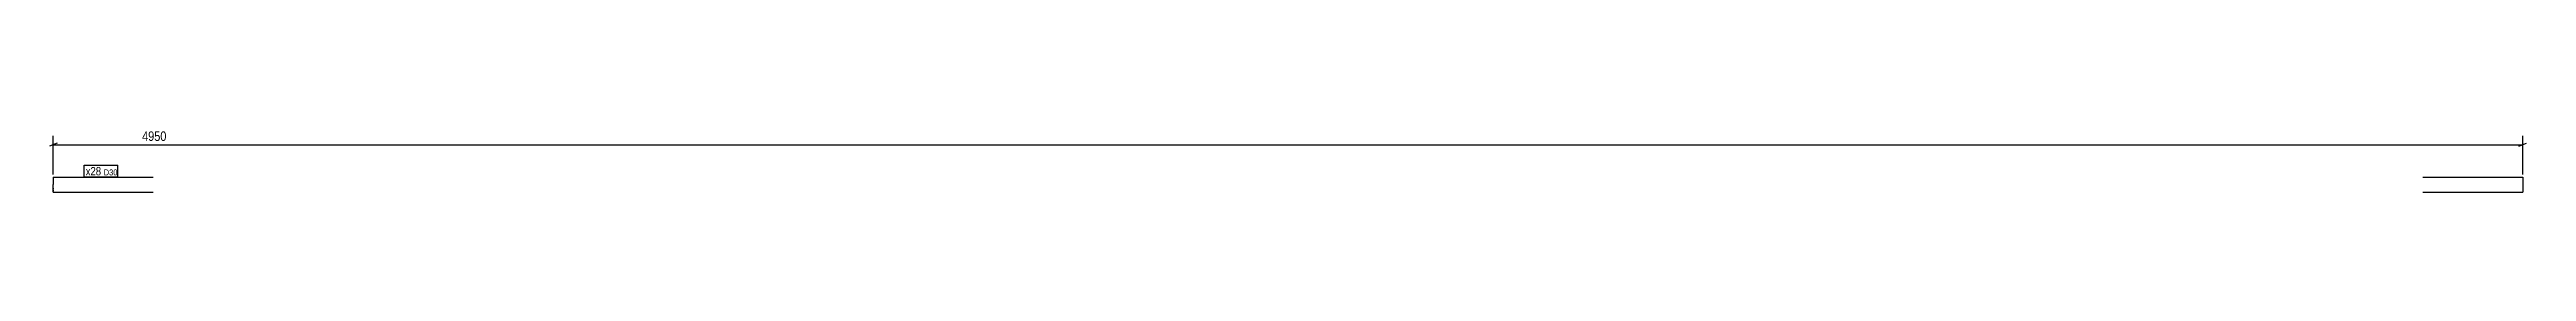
# Model space of a CAD drawing. Header units: millimetres. Extents: x 15 to 4980, y 15 to 142.
import ezdxf

# ---------------------------------------------------------------- set-up
doc = ezdxf.new("R2010")
doc.units = ezdxf.units.MM
doc.linetypes.add('DXK_LINE_DOT2', pattern=[3.9198, 1.9599, -1.9599])
for name, color, linetype in [('MÅLSÆTNING', 7, 'Continuous'), ('STÅL', 7, 'Continuous'), ('TEKST', 7, 'Continuous')]:
    doc.layers.add(name, color=color, linetype=linetype)
doc.styles.add('Arial Narrow', font='ARIALN.TTF', dxfattribs={"height": 0.2})

msp = doc.modelspace()

# ---------------------------------------------------------------- linework, layer by layer
at = {"layer": 'MÅLSÆTNING', "color": 7, "linetype": 'Continuous'}
for p, q in [((30, 113), (15, 107)), ((22.5, 50), (22.5, 127.7)), ((22.5, 110), (4972.1, 110)), ((4964.6, 107), (4979.6, 113)), ((4972.1, 50), (4972.1, 127.7))]:
    msp.add_line(p, q, dxfattribs=at)
at = {"layer": 'STÅL', "color": 2, "linetype": 'Continuous'}
for p, q in [((22.5, 45), (222.5, 45)), ((22.5, 45), (22.5, 30)), ((22.5, 22.5), (22.5, 30)), ((22.5, 15), (22.5, 22.5)), ((22.5, 15), (222.5, 15)), ((4772.1, 45), (4972.1, 45)), ((4772.1, 15), (4972.1, 15)), ((4972.1, 45), (4972.1, 43)), ((4972.1, 43), (4972.1, 15))]:
    msp.add_line(p, q, dxfattribs=at)
at = {"layer": 'STÅL', "color": 7, "linetype": 'DXK_LINE_DOT2'}
msp.add_line((22.5, 22.5), (22.5, 17), dxfattribs=at)

# ---------------------------------------------------------------- next in the draw order: wipeouts: each hides what was drawn before it
at = {"color": 0}
for points, layer in [([(4798, 113.7), (4798, 141.7), (196.6, 141.7), (196.6, 113.7)], 'MÅLSÆTNING'), ([(118.4, 48.5), (118.4, 66), (87.5, 66), (87.5, 48.5)], 'TEKST')]:
    msp.add_wipeout(points, dxfattribs=at).dxf.layer = layer

# ---------------------------------------------------------------- next in the draw order: texts
at = {"layer": 'MÅLSÆTNING', "color": 3, "style": 'Arial Narrow'}
msp.add_text('4950', height=19.09, dxfattribs=at).set_placement((200.6, 117.7))

# ---------------------------------------------------------------- next in the draw order: wipeouts: each hides what was drawn before it
at = {"color": 0}
msp.add_wipeout([(118.4, 48.5), (118.4, 66), (87.5, 66), (87.5, 48.5)], dxfattribs=at).dxf.layer = 'TEKST'

# ---------------------------------------------------------------- next in the draw order: linework, layer by layer
at = {"layer": 'TEKST', "color": 7, "linetype": 'Continuous'}
msp.add_line((84.5, 45.5), (84.5, 69), dxfattribs=at)

# ---------------------------------------------------------------- next in the draw order: wipeouts: each hides what was drawn before it
at = {"color": 0}
msp.add_wipeout([(148.8, 48.5), (148.8, 61), (123.7, 61), (123.7, 48.5)], dxfattribs=at).dxf.layer = 'TEKST'

# ---------------------------------------------------------------- next in the draw order: wipeouts: each hides what was drawn before it
msp.add_wipeout([(148.8, 48.5), (148.8, 61), (123.7, 61), (123.7, 48.5)], dxfattribs=at).dxf.layer = 'TEKST'

# ---------------------------------------------------------------- next in the draw order: linework, layer by layer
at = {"layer": 'TEKST', "color": 7, "linetype": 'Continuous'}
for p, q in [((84.5, 69), (151.8, 69)), ((151.8, 45.5), (151.8, 69)), ((84.5, 45.5), (151.8, 45.5))]:
    msp.add_line(p, q, dxfattribs=at)

# ---------------------------------------------------------------- next in the draw order: texts
at = {"layer": 'TEKST', "color": 3, "style": 'Arial Narrow'}
for s, height, p in [('x28', 16.7, (87.5, 48.5)), ('D30', 11.93, (123.7, 48.5))]:
    msp.add_text(s, height=height, dxfattribs=at).set_placement(p)

doc.saveas('drawing.dxf')
